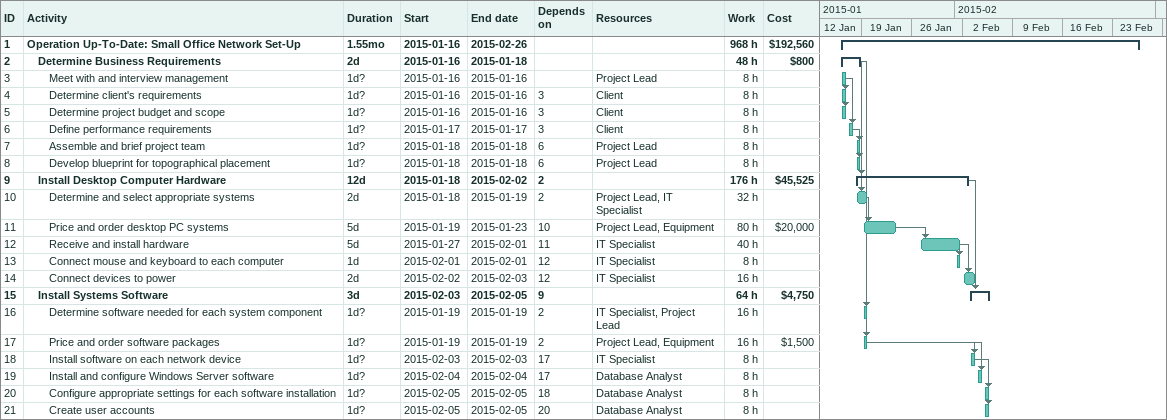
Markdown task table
| ID | Level | Task | Duration | Start | Finish | Predecessors | Resources | Work (h) | Cost ($) |
|---|---|---|---|---|---|---|---|---|---|
| 1 | 1 | **Operation Up-To-Date: Small Office Network Set-Up** | 1.55mo | 2015-01-16 | 2015-02-26 |  |  | 968 | 192560 |
| 2 | 2 | **Determine Business Requirements** | 2d | 2015-01-16 | 2015-01-18 |  |  | 48 | 800 |
| 3 | 3 | Meet with and interview management | 1d? | 2015-01-16 | 2015-01-16 |  | Project Lead | 8 |  |
| 4 | 3 | Determine client's requirements | 1d? | 2015-01-16 | 2015-01-16 | 3 | Client | 8 |  |
| 5 | 3 | Determine project budget and scope | 1d? | 2015-01-16 | 2015-01-16 | 3 | Client | 8 |  |
| 6 | 3 | Define performance requirements | 1d? | 2015-01-17 | 2015-01-17 | 3 | Client | 8 |  |
| 7 | 3 | Assemble and brief project team | 1d? | 2015-01-18 | 2015-01-18 | 6 | Project Lead | 8 |  |
| 8 | 3 | Develop blueprint for topographical placement | 1d? | 2015-01-18 | 2015-01-18 | 6 | Project Lead | 8 |  |
| 9 | 2 | **Install Desktop Computer Hardware** | 12d | 2015-01-18 | 2015-02-02 | 2 |  | 176 | 45525 |
| 10 | 3 | Determine and select appropriate systems | 2d | 2015-01-18 | 2015-01-19 | 2 | Project Lead, IT Specialist | 32 |  |
| 11 | 3 | Price and order desktop PC systems | 5d | 2015-01-19 | 2015-01-23 | 10 | Project Lead, Equipment | 80 | 20000 |
| 12 | 3 | Receive and install hardware | 5d | 2015-01-27 | 2015-02-01 | 11 | IT Specialist | 40 |  |
| 13 | 3 | Connect mouse and keyboard to each computer | 1d | 2015-02-01 | 2015-02-01 | 12 | IT Specialist | 8 |  |
| 14 | 3 | Connect devices to power | 2d | 2015-02-02 | 2015-02-03 | 12 | IT Specialist | 16 |  |
| 15 | 2 | **Install Systems Software** | 3d | 2015-02-03 | 2015-02-05 | 9 |  | 64 | 4750 |
| 16 | 3 | Determine software needed for each system component | 1d? | 2015-01-19 | 2015-01-19 | 2 | IT Specialist, Project Lead | 16 |  |
| 17 | 3 | Price and order software packages | 1d? | 2015-01-19 | 2015-01-19 | 2 | Project Lead, Equipment | 16 | 1500 |
| 18 | 3 | Install software on each network device | 1d? | 2015-02-03 | 2015-02-03 | 17 | IT Specialist | 8 |  |
| 19 | 3 | Install and configure Windows Server software | 1d? | 2015-02-04 | 2015-02-04 | 17 | Database Analyst | 8 |  |
| 20 | 3 | Configure appropriate settings for each software installation | 1d? | 2015-02-05 | 2015-02-05 | 18 | Database Analyst | 8 |  |
| 21 | 3 | Create user accounts | 1d? | 2015-02-05 | 2015-02-05 | 20 | Database Analyst | 8 |  |
